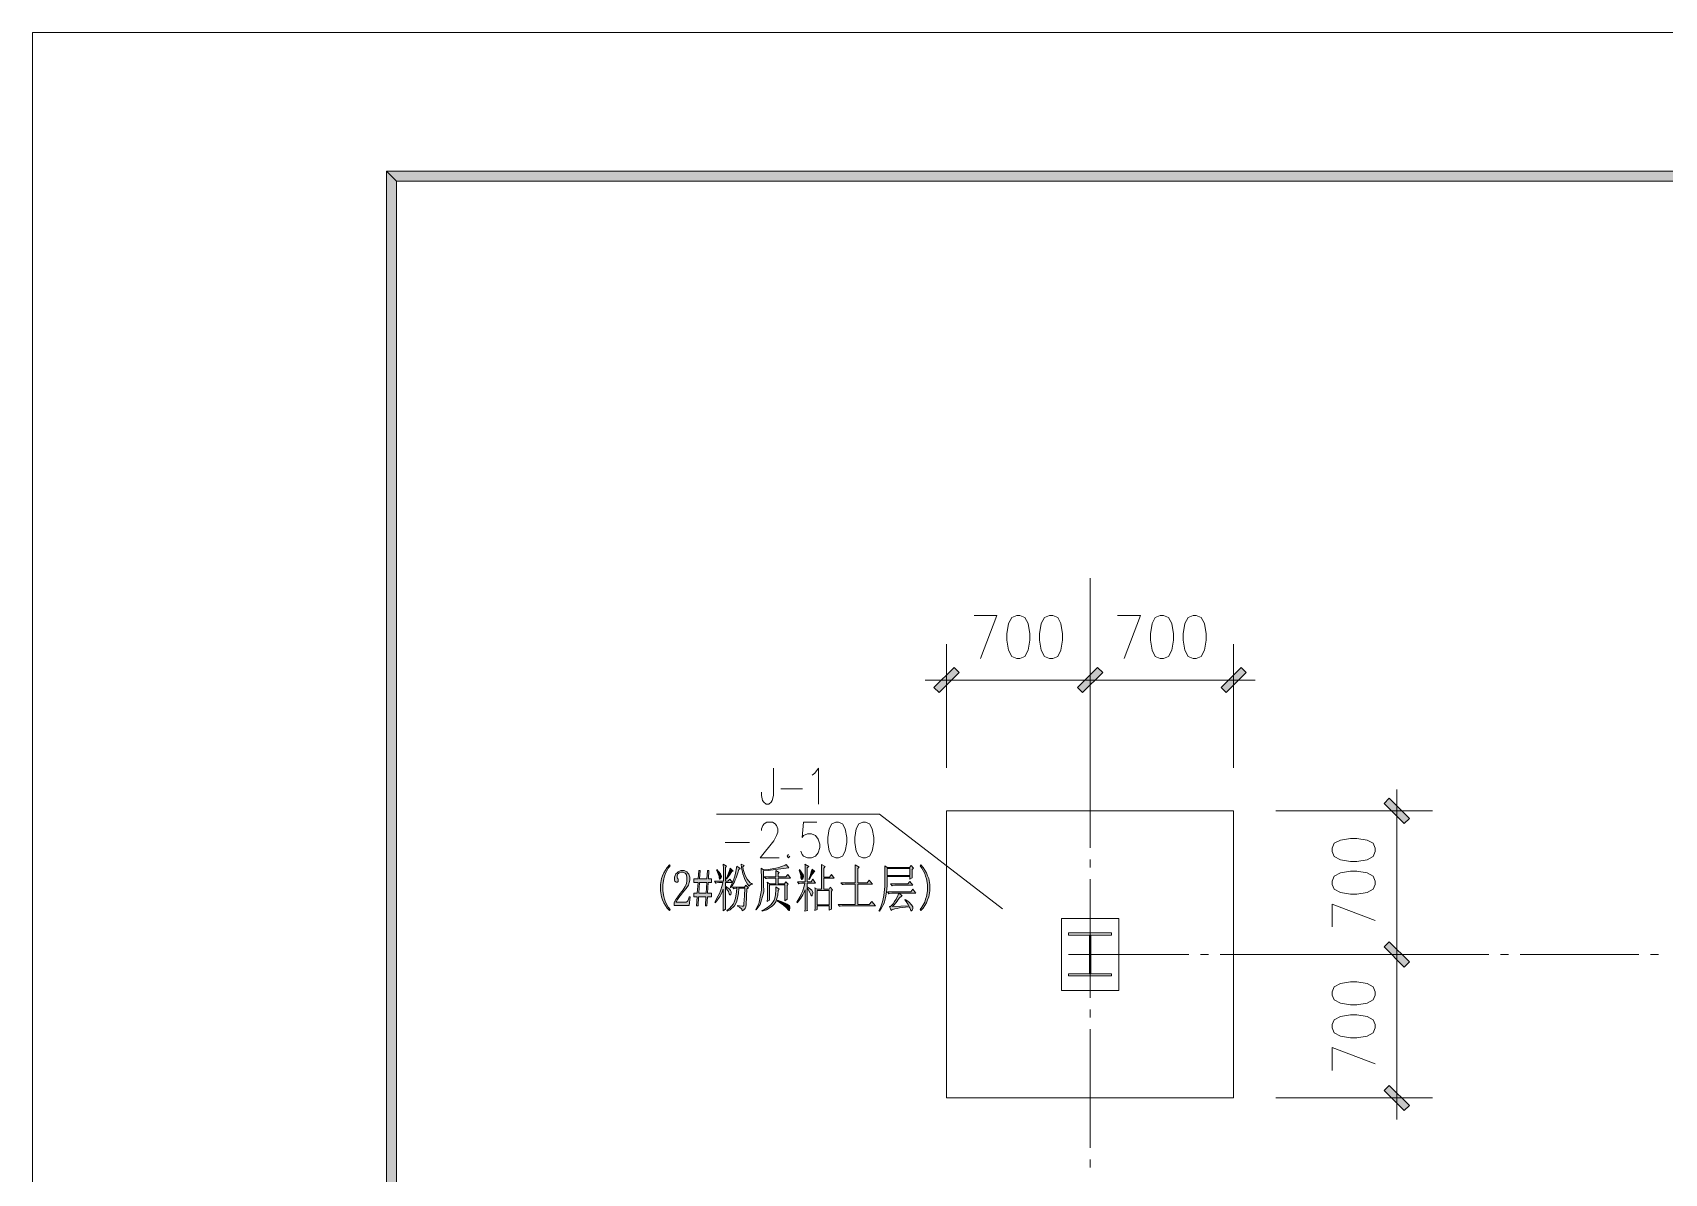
# Model space of a CAD drawing. Header units: millimetres. Extents: x 0 to 586, y 0 to 414.
# Drawn here: x 0 to 112.1, y 335.7 to 414.1 of the extents above; entities that cross this region are included whole.
import ezdxf

# ---------------------------------------------------------------- set-up
doc = ezdxf.new("R2010")
doc.units = ezdxf.units.MM

msp = doc.modelspace()

# ---------------------------------------------------------------- hatches: boundary and pattern name
h = msp.add_hatch(color=0)
h.dxf.hatch_style = 2
h.paths.add_polyline_path([(576.117861, 404.569083), (575.429944, 403.877639), (24.994306, 403.877639), (24.302861, 404.569083)])
h = msp.add_hatch(color=0)
h.dxf.hatch_style = 2
h.paths.add_polyline_path([(24.302861, 404.569083), (24.994306, 403.877639), (24.994306, 10.205861), (24.302861, 9.514417)])
h = msp.add_hatch(color=0)
h.dxf.hatch_style = 2
h.paths.add_polyline_path([(63.288333, 370.476639), (63.637583, 370.127389), (62.258222, 368.748028), (61.908972, 369.097278)])
h = msp.add_hatch(color=0)
h.dxf.hatch_style = 2
h.paths.add_polyline_path([(72.118361, 368.748028), (71.769111, 369.097278), (73.148472, 370.476639), (73.497722, 370.127389)])
h = msp.add_hatch(color=0)
h.dxf.hatch_style = 2
h.paths.add_polyline_path([(73.148472, 370.476639), (73.497722, 370.127389), (72.118361, 368.748028), (71.769111, 369.097278)])
h = msp.add_hatch(color=0)
h.dxf.hatch_style = 2
h.paths.add_polyline_path([(81.974972, 368.748028), (81.62925, 369.097278), (83.008611, 370.476639), (83.357861, 370.127389)])
h = msp.add_hatch(color=0)
h.dxf.hatch_style = 2
h.paths.add_polyline_path([(94.565611, 360.104972), (94.216361, 359.75925), (92.837, 361.138611), (93.182722, 361.487861)])
h = msp.add_hatch(color=0)
h.dxf.hatch_style = 2
h.paths.add_polyline_path([(43.786778, 356.852361), (43.659778, 356.686556), (43.469278, 356.33025), (43.409306, 356.143278), (43.345806, 355.952778), (43.282306, 355.557667), (43.282306, 355.349528), (43.282306, 355.137861), (43.345806, 354.735694), (43.409306, 354.55225), (43.469278, 354.365278), (43.659778, 354.0125), (43.786778, 353.846694), (43.733861, 353.779667), (43.578639, 353.952528), (43.345806, 354.319417), (43.268194, 354.516972), (43.194111, 354.711), (43.1165, 355.130806), (43.1165, 355.349528), (43.1165, 355.564722), (43.194111, 355.973944), (43.268194, 356.167972), (43.345806, 356.365528), (43.578639, 356.739472), (43.733861, 356.919389)])
h = msp.add_hatch(color=0)
h.dxf.hatch_style = 2
h.paths.add_polyline_path([(44.943889, 355.913972), (44.943889, 356.037444), (44.901556, 356.227944), (44.855694, 356.294972), (44.813361, 356.358472), (44.679306, 356.4255), (44.591111, 356.4255), (44.527611, 356.4255), (44.414722, 356.379639), (44.365333, 356.333778), (44.319472, 356.291444), (44.273611, 356.175028), (44.273611, 356.108), (44.273611, 356.065667), (44.294778, 355.998639), (44.315944, 355.970417), (44.333583, 355.942194), (44.351222, 355.88575), (44.351222, 355.861056), (44.351222, 355.825778), (44.337111, 355.772861), (44.323, 355.755222), (44.308889, 355.737583), (44.266556, 355.723472), (44.238333, 355.723472), (44.206583, 355.723472), (44.153667, 355.744639), (44.136028, 355.769333), (44.114861, 355.794028), (44.097222, 355.871639), (44.097222, 355.928083), (44.097222, 356.072722), (44.178361, 356.294972), (44.263028, 356.369056), (44.344167, 356.443139), (44.520556, 356.52075), (44.615806, 356.52075), (44.746333, 356.52075), (44.943889, 356.436083), (45.007389, 356.354944), (45.070889, 356.273806), (45.130861, 356.065667), (45.130861, 355.942194), (45.130861, 355.857528), (45.102639, 355.69525), (45.070889, 355.610583), (45.042667, 355.529444), (44.943889, 355.370694), (44.880389, 355.293083), (44.718111, 355.102583), (44.474694, 354.788611), (44.3865, 354.668667), (44.301833, 354.548722), (44.199528, 354.386444), (44.185417, 354.344111), (44.834528, 354.344111), (44.883917, 354.344111), (44.965056, 354.3935), (45.000333, 354.439361), (45.032083, 354.48875), (45.077944, 354.633389), (45.088528, 354.728639), (45.155556, 354.728639), (45.088528, 354.135972), (44.065472, 354.135972), (44.065472, 354.315889), (44.090167, 354.379389), (44.181889, 354.538139), (44.245389, 354.633389), (44.308889, 354.728639), (44.478222, 354.957944), (44.580528, 355.088472), (44.675778, 355.204889), (44.813361, 355.427139), (44.855694, 355.529444), (44.901556, 355.63175), (44.943889, 355.825778)])
h = msp.add_hatch(color=0)
h.paths.add_polyline_path([(46.242111, 354.714528), (45.737639, 354.714528), (45.702361, 354.111278), (45.603583, 354.111278), (45.635333, 354.714528), (45.427194, 354.714528), (45.427194, 354.979111), (45.649444, 354.979111), (45.702361, 355.69525), (45.427194, 355.69525), (45.427194, 355.956306), (45.712944, 355.956306), (45.748222, 356.52075), (45.847, 356.52075), (45.81525, 355.956306), (46.319722, 355.956306), (46.351472, 356.52075), (46.453778, 356.52075), (46.4185, 355.956306), (46.630167, 355.956306), (46.630167, 355.69525), (46.407917, 355.69525), (46.355, 354.979111), (46.630167, 354.979111), (46.630167, 354.714528), (46.344417, 354.714528), (46.309139, 354.111278), (46.210361, 354.111278)])
h.paths.add_polyline_path([(45.748222, 354.979111), (46.256222, 354.979111), (46.309139, 355.69525), (45.801139, 355.69525)])
h = msp.add_hatch(color=0)
h.dxf.hatch_style = 2
h.paths.add_polyline_path([(47.586194, 355.37775), (47.586194, 354.277083), (47.586194, 354.185361), (47.59325, 353.98075), (47.600306, 353.864333), (47.423917, 353.765556), (47.427444, 353.952528), (47.4345, 354.689833), (47.4345, 355.240167), (47.385111, 355.102583), (47.27575, 354.862694), (47.219306, 354.763917), (47.159333, 354.665139), (46.986472, 354.435833), (46.870056, 354.301778), (46.848889, 354.344111), (46.937083, 354.481694), (47.095833, 354.788611), (47.169917, 354.957944), (47.240472, 355.127278), (47.360417, 355.501222), (47.409806, 355.705833), (47.201667, 355.705833), (47.131111, 355.705833), (46.997056, 355.684667), (46.937083, 355.667028), (46.838306, 355.7905), (47.445083, 355.7905), (47.445083, 356.630111), (47.445083, 356.725361), (47.438028, 356.898222), (47.4345, 356.972306), (47.663806, 356.834722), (47.586194, 356.739472), (47.586194, 355.7905), (47.762583, 355.7905), (47.886056, 355.942194), (48.062444, 355.705833), (47.586194, 355.705833), (47.586194, 355.444778), (47.692028, 355.384806), (47.843722, 355.268389), (47.889583, 355.219), (47.938972, 355.166083), (47.981306, 355.063778), (47.977778, 355.010861), (47.97425, 354.961472), (47.960139, 354.894444), (47.946028, 354.880333), (47.931917, 354.866222), (47.914278, 354.852111), (47.886056, 354.852111), (47.840194, 354.929722), (47.819028, 355.003806), (47.787278, 355.095528), (47.670861, 355.278972)])
h = msp.add_hatch(color=0)
h.dxf.hatch_style = 2
h.paths.add_polyline_path([(46.993528, 356.587778), (47.109944, 356.471361), (47.247528, 356.309083), (47.272222, 356.263222), (47.296917, 356.220889), (47.314556, 356.129167), (47.3075, 356.086833), (47.296917, 356.040972), (47.272222, 355.981), (47.258111, 355.970417), (47.240472, 355.956306), (47.21225, 355.942194), (47.201667, 355.942194), (47.184028, 355.942194), (47.159333, 356.016278), (47.14875, 356.093889), (47.131111, 356.182083), (47.042917, 356.407861), (46.972361, 356.545444)])
h = msp.add_hatch(color=0)
h.dxf.hatch_style = 2
h.paths.add_polyline_path([(47.907222, 356.686556), (48.115361, 356.492528), (48.016583, 356.450194), (47.914278, 356.277333), (47.737889, 356.023333), (47.663806, 355.942194), (47.642639, 355.970417), (47.737889, 356.167972), (47.868417, 356.527806)])
h = msp.add_hatch(color=0)
h.dxf.hatch_style = 2
h.paths.add_polyline_path([(48.358778, 356.834722), (48.591611, 356.672444), (48.503417, 356.587778), (48.439917, 356.376111), (48.3235, 356.026861), (48.263528, 355.892806), (48.207083, 355.75875), (48.044806, 355.487111), (47.938972, 355.349528), (47.907222, 355.391861), (48.006, 355.547083), (48.16475, 355.924556), (48.221194, 356.13975), (48.277639, 356.358472), (48.348194, 356.704194)])
h = msp.add_hatch(color=0)
h.dxf.hatch_style = 2
h.paths.add_polyline_path([(48.665694, 356.961722), (48.866778, 356.862944), (48.778583, 356.781806), (48.803278, 356.594833), (48.912639, 356.249111), (48.99025, 356.086833), (49.071389, 355.924556), (49.293639, 355.691722), (49.438278, 355.624694), (49.438278, 355.582361), (49.367722, 355.589417), (49.254833, 355.529444), (49.219556, 355.458889), (49.096083, 355.589417), (48.909111, 355.9175), (48.842083, 356.115056), (48.778583, 356.309083), (48.690389, 356.732417)])
h = msp.add_hatch(color=0)
h.dxf.hatch_style = 2
h.paths.add_polyline_path([(49.681694, 353.850222), (49.87925, 354.248861), (50.066222, 355.190778), (50.055639, 355.734056), (50.055639, 356.079778), (50.048583, 356.563083), (50.045056, 356.700667), (50.19675, 356.573667), (50.528361, 356.608944), (51.050472, 356.697139), (51.2445, 356.746528), (51.438528, 356.799444), (51.689, 356.898222), (51.7525, 356.947611), (51.939472, 356.71125), (51.763083, 356.693611), (51.399722, 356.644222), (51.21275, 356.616), (51.018722, 356.587778), (50.510722, 356.534861), (50.19675, 356.506639), (50.19675, 355.596472), (50.214389, 355.074361), (49.967444, 354.185361), (49.702861, 353.822)])
h = msp.add_hatch(color=0)
h.dxf.hatch_style = 2
h.paths.add_polyline_path([(51.057528, 356.093889), (51.057528, 356.20325), (51.050472, 356.414917), (51.046944, 356.52075), (51.27625, 356.397278), (51.202167, 356.312611), (51.202167, 356.093889), (51.727806, 356.093889), (51.872444, 356.259694), (52.059417, 356.009222), (51.202167, 356.009222), (51.202167, 355.624694), (51.653722, 355.624694), (51.727806, 355.762278), (51.904194, 355.596472), (51.816, 355.501222), (51.816, 355.148444), (51.823056, 354.675722), (51.826583, 354.55225), (51.674889, 354.453472), (51.674889, 355.543556), (50.616556, 355.543556), (50.616556, 354.481694), (50.461333, 354.400556), (50.468389, 354.605167), (50.471917, 354.975583), (50.471917, 355.134333), (50.471917, 355.296611), (50.468389, 355.596472), (50.461333, 355.734056), (50.616556, 355.624694), (51.057528, 355.624694), (51.057528, 356.009222), (50.595389, 356.009222), (50.535417, 356.009222), (50.411944, 355.988056), (50.351972, 355.970417), (50.253194, 356.093889)])
h = msp.add_hatch(color=0)
h.dxf.hatch_style = 2
h.paths.add_polyline_path([(52.532139, 355.748167), (53.061306, 355.748167), (53.061306, 356.71125), (53.061306, 356.760639), (53.057778, 356.884111), (53.050722, 356.958194), (53.304722, 356.8065), (53.205944, 356.71125), (53.205944, 355.748167), (53.470528, 355.748167), (53.601056, 355.928083), (53.777444, 355.6635), (53.205944, 355.6635), (53.205944, 355.402444), (53.347056, 355.31425), (53.512861, 355.180194), (53.534028, 355.134333), (53.558722, 355.092), (53.579889, 355.017917), (53.579889, 354.989694), (53.579889, 354.965), (53.565778, 354.897972), (53.551667, 354.859167), (53.537556, 354.823889), (53.519917, 354.785083), (53.495222, 354.785083), (53.452889, 354.852111), (53.424667, 354.922667), (53.385861, 355.024972), (53.2765, 355.233111), (53.205944, 355.335417), (53.205944, 354.1395), (53.205944, 354.054833), (53.209472, 353.881972), (53.216528, 353.793778), (53.050722, 353.72675), (53.057778, 353.889028), (53.061306, 354.626333), (53.061306, 355.197833), (53.011917, 355.081417), (52.8955, 354.852111), (52.832, 354.74275), (52.764972, 354.633389), (52.606222, 354.414667), (52.510972, 354.301778), (52.489806, 354.344111), (52.567417, 354.460528), (52.719111, 354.746278), (52.796722, 354.915611), (52.874333, 355.084944), (53.001333, 355.458889), (53.050722, 355.6635), (52.8955, 355.6635), (52.824944, 355.6635), (52.694417, 355.645861), (52.630917, 355.624694)])
h = msp.add_hatch(color=0)
h.dxf.hatch_style = 2
h.paths.add_polyline_path([(52.676778, 356.587778), (52.743806, 356.503111), (52.842583, 356.365528), (52.881389, 356.312611), (52.916667, 356.256167), (52.944889, 356.146806), (52.941361, 356.090361), (52.934306, 356.037444), (52.909611, 355.963361), (52.891972, 355.945722), (52.870806, 355.931611), (52.842583, 355.913972), (52.832, 355.913972), (52.803778, 355.913972), (52.7685, 355.995111), (52.764972, 356.079778), (52.754389, 356.182083), (52.694417, 356.421972), (52.645028, 356.559556)])
h = msp.add_hatch(color=0)
h.dxf.hatch_style = 2
h.paths.add_polyline_path([(53.534028, 356.630111), (53.721, 356.464306), (53.685722, 356.436083), (53.586944, 356.319667), (53.5305, 356.227944), (53.470528, 356.13975), (53.382333, 355.981), (53.347056, 355.913972), (53.315306, 355.942194), (53.396444, 356.160917), (53.509333, 356.503111)])
h = msp.add_hatch(color=0)
h.paths.add_polyline_path([(53.735111, 355.349528), (53.897389, 355.240167), (54.186667, 355.240167), (54.186667, 356.545444), (54.186667, 356.651278), (54.179611, 356.848833), (54.176083, 356.944083), (54.426556, 356.8065), (54.338361, 356.697139), (54.338361, 356.079778), (54.737, 356.079778), (54.878111, 356.256167), (55.065083, 355.995111), (54.338361, 355.995111), (54.338361, 355.240167), (54.701722, 355.240167), (54.779333, 355.37775), (54.945139, 355.211944), (54.867528, 355.116694), (54.867528, 354.181833), (54.867528, 354.083056), (54.874583, 353.931361), (54.878111, 353.878444), (54.712306, 353.807889), (54.712306, 354.097167), (53.897389, 354.097167), (53.897389, 353.850222), (53.735111, 353.779667), (53.738639, 353.966639), (53.745694, 354.400556), (53.745694, 354.6475), (53.745694, 354.894444), (53.738639, 355.247222)])
h.paths.add_polyline_path([(53.897389, 355.159028), (53.897389, 354.181833), (54.712306, 354.181833), (54.712306, 355.159028)])
h = msp.add_hatch(color=0)
h.dxf.hatch_style = 2
h.paths.add_polyline_path([(56.507944, 356.287917), (56.507944, 356.411389), (56.504417, 356.725361), (56.497361, 356.919389), (56.772528, 356.767694), (56.67375, 356.658333), (56.67375, 355.681139), (57.312278, 355.681139), (57.4675, 355.875167), (57.686222, 355.6), (56.67375, 355.6), (56.67375, 354.192417), (57.4675, 354.192417), (57.643889, 354.411139), (57.887306, 354.111278), (55.682444, 354.111278), (55.611889, 354.111278), (55.477833, 354.090111), (55.417861, 354.068944), (55.319083, 354.192417), (56.507944, 354.192417), (56.507944, 355.6), (55.88, 355.6), (55.809444, 355.6), (55.678917, 355.578833), (55.618944, 355.557667), (55.516639, 355.681139), (56.507944, 355.681139)])
h = msp.add_hatch(color=0)
h.paths.add_polyline_path([(58.127194, 353.765556), (58.233028, 353.966639), (58.381194, 354.379389), (58.427056, 354.594583), (58.469389, 354.80625), (58.518778, 355.229583), (58.525833, 355.44125), (58.529361, 355.649389), (58.536417, 356.033917), (58.536417, 356.210306), (58.536417, 356.386694), (58.529361, 356.707722), (58.525833, 356.852361), (58.702222, 356.739472), (60.233278, 356.739472), (60.342639, 356.877056), (60.497861, 356.686556), (60.409667, 356.601889), (60.409667, 356.527806), (60.409667, 356.372583), (60.409667, 356.291444), (60.409667, 356.213833), (60.413194, 356.079778), (60.42025, 356.023333), (60.243861, 355.942194), (60.243861, 356.108), (58.702222, 356.108), (58.702222, 355.899861), (58.684583, 355.480056), (58.666944, 355.268389), (58.652833, 355.053194), (58.582278, 354.654556), (58.529361, 354.467583), (58.479972, 354.284139), (58.293, 353.910194), (58.162472, 353.72675)])
h.paths.add_polyline_path([(58.702222, 356.658333), (58.702222, 356.189139), (60.243861, 356.189139), (60.243861, 356.658333)])
h = msp.add_hatch(color=0)
h.dxf.hatch_style = 2
h.paths.add_polyline_path([(60.96, 356.852361), (61.012917, 356.919389), (61.168139, 356.739472), (61.400972, 356.365528), (61.475056, 356.167972), (61.552667, 355.973944), (61.630278, 355.564722), (61.630278, 355.349528), (61.630278, 355.130806), (61.552667, 354.711), (61.475056, 354.516972), (61.400972, 354.319417), (61.168139, 353.952528), (61.012917, 353.779667), (60.96, 353.846694), (61.083472, 354.0125), (61.273972, 354.365278), (61.337472, 354.55225), (61.400972, 354.735694), (61.464472, 355.137861), (61.464472, 355.349528), (61.464472, 355.557667), (61.400972, 355.952778), (61.337472, 356.143278), (61.273972, 356.33025), (61.083472, 356.686556)])
h = msp.add_hatch(color=0)
h.dxf.hatch_style = 2
h.paths.add_polyline_path([(48.062444, 355.391861), (48.898528, 355.391861), (48.997306, 355.529444), (49.163111, 355.349528), (49.064333, 355.264861), (49.043167, 354.735694), (49.007889, 354.146556), (48.997306, 354.083056), (48.986722, 354.019556), (48.940861, 353.924306), (48.909111, 353.889028), (48.877361, 353.857278), (48.792694, 353.793778), (48.743306, 353.765556), (48.722139, 353.871389), (48.556333, 354.019556), (48.415222, 354.068944), (48.415222, 354.125389), (48.552806, 354.097167), (48.725667, 354.072472), (48.760944, 354.076), (48.796222, 354.079528), (48.842083, 354.135972), (48.849139, 354.185361), (48.856194, 354.238278), (48.887944, 354.799194), (48.909111, 355.307194), (48.514, 355.307194), (48.489306, 354.950889), (48.379944, 354.432306), (48.29175, 354.270028), (48.203556, 354.10775), (47.907222, 353.836111), (47.699083, 353.72675), (47.6885, 353.779667), (47.875472, 353.910194), (48.133, 354.23475), (48.203556, 354.428778), (48.277639, 354.619278), (48.351722, 355.06025), (48.358778, 355.307194), (48.319972, 355.307194), (48.221194, 355.286028), (48.161222, 355.264861)])
h = msp.add_hatch(color=0)
h.dxf.hatch_style = 2
h.paths.add_polyline_path([(50.097972, 353.779667), (50.224972, 353.832583), (50.471917, 353.98075), (50.588333, 354.076), (50.708278, 354.167722), (50.874083, 354.382917), (50.923472, 354.502861), (50.972861, 354.622806), (51.029306, 354.862694), (51.036361, 354.982639), (51.039889, 355.106111), (51.046944, 355.31425), (51.046944, 355.405972), (51.286833, 355.254278), (51.202167, 355.1555), (51.188056, 354.838), (51.054, 354.372333), (50.930528, 354.220639), (50.807056, 354.068944), (50.397833, 353.825528), (50.108556, 353.737333)])
h = msp.add_hatch(color=0)
h.dxf.hatch_style = 2
h.paths.add_polyline_path([(58.931528, 355.610583), (60.123917, 355.610583), (60.254444, 355.776389), (60.452, 355.529444), (59.294889, 355.529444), (59.21375, 355.529444), (59.079694, 355.508278), (59.030306, 355.487111)])
h = msp.add_hatch(color=0)
h.dxf.hatch_style = 2
h.paths.add_polyline_path([(51.156306, 354.481694), (51.40325, 354.400556), (51.734861, 354.270028), (51.816, 354.227694), (51.900667, 354.181833), (51.988861, 354.100694), (51.992389, 354.061889), (51.999444, 354.023083), (52.002972, 353.966639), (52.002972, 353.945472), (52.002972, 353.910194), (51.995917, 353.850222), (51.988861, 353.825528), (51.978278, 353.804361), (51.964167, 353.779667), (51.943, 353.779667), (51.900667, 353.814944), (51.872444, 353.846694), (51.826583, 353.910194), (51.706639, 354.037194), (51.629028, 354.104222), (51.551417, 354.167722), (51.311528, 354.33), (51.145722, 354.42525)])
h = msp.add_hatch(color=0)
h.dxf.hatch_style = 2
h.paths.add_polyline_path([(59.933417, 354.548722), (60.03925, 354.474639), (60.219167, 354.322944), (60.29325, 354.248861), (60.367333, 354.17125), (60.448472, 354.040722), (60.452, 353.987806), (60.459056, 353.931361), (60.441417, 353.846694), (60.42025, 353.814944), (60.399083, 353.783194), (60.370861, 353.751444), (60.349694, 353.751444), (60.325, 353.772611), (60.321472, 353.793778), (60.296778, 353.843167), (60.243861, 353.966639), (60.208583, 354.040722), (59.951056, 354.0125), (59.534778, 353.959583), (59.379556, 353.931361), (59.220806, 353.903139), (59.016194, 353.836111), (58.966806, 353.793778), (58.853917, 354.054833), (58.928, 354.061889), (59.104389, 354.23475), (59.206694, 354.400556), (59.312528, 354.566361), (59.457167, 354.852111), (59.495972, 354.979111), (59.076167, 354.979111), (59.005611, 354.979111), (58.871556, 354.957944), (58.811583, 354.936778), (58.712806, 355.06025), (60.321472, 355.06025), (60.462583, 355.240167), (60.67425, 354.979111), (59.527722, 354.979111), (59.735861, 354.799194), (59.686472, 354.778028), (59.548889, 354.6475), (59.460694, 354.538139), (59.3725, 354.418194), (59.167889, 354.178306), (59.055, 354.054833), (60.187417, 354.097167), (60.138028, 354.192417), (59.996917, 354.400556), (59.901667, 354.509917)])
h = msp.add_hatch(color=0)
h.dxf.hatch_style = 2
h.paths.add_polyline_path([(92.837, 351.278472), (93.182722, 351.627722), (94.565611, 350.248361), (94.216361, 349.899111)])
h = msp.add_hatch(color=0)
h.dxf.hatch_style = 2
h.paths.add_polyline_path([(94.565611, 350.248361), (94.216361, 349.899111), (92.837, 351.278472), (93.182722, 351.627722)])
h = msp.add_hatch(color=0)
h.dxf.hatch_style = 2
h.paths.add_polyline_path([(92.837, 341.418333), (93.182722, 341.767583), (94.565611, 340.388222), (94.216361, 340.038972)])

# ---------------------------------------------------------------- linework, layer by layer
at = {"color": 0, "lineweight": 0}
for points in [[(0, 0), (585.632278, 0), (585.632278, 414.0835), (0, 414.0835)], [(576.117861, 404.569083), (575.429944, 403.877639), (24.994306, 403.877639), (24.302861, 404.569083)], [(24.302861, 404.569083), (24.994306, 403.877639), (24.994306, 10.205861), (24.302861, 9.514417)], [(67.592222, 374.050278), (67.253556, 373.909167), (67.027778, 373.485833), (66.914889, 372.780278), (66.914889, 372.360472), (67.027778, 371.654917), (67.253556, 371.231583), (67.592222, 371.090472), (67.818, 371.090472), (68.153139, 371.231583), (68.378917, 371.654917), (68.491806, 372.360472), (68.491806, 372.780278), (68.378917, 373.485833), (68.153139, 373.909167), (67.818, 374.050278)], [(69.842944, 374.050278), (69.507806, 373.909167), (69.282028, 373.485833), (69.169139, 372.780278), (69.169139, 372.360472), (69.282028, 371.654917), (69.507806, 371.231583), (69.842944, 371.090472), (70.068722, 371.090472), (70.407389, 371.231583), (70.633167, 371.654917), (70.746056, 372.360472), (70.746056, 372.780278), (70.633167, 373.485833), (70.407389, 373.909167), (70.068722, 374.050278)], [(77.448833, 374.050278), (77.113694, 373.909167), (76.887917, 373.485833), (76.775028, 372.780278), (76.775028, 372.360472), (76.887917, 371.654917), (77.113694, 371.231583), (77.448833, 371.090472), (77.674611, 371.090472), (78.013278, 371.231583), (78.239056, 371.654917), (78.351944, 372.360472), (78.351944, 372.780278), (78.239056, 373.485833), (78.013278, 373.909167), (77.674611, 374.050278)], [(79.703083, 374.050278), (79.364417, 373.909167), (79.138639, 373.485833), (79.029278, 372.780278), (79.029278, 372.360472), (79.138639, 371.654917), (79.364417, 371.231583), (79.703083, 371.090472), (79.928861, 371.090472), (80.267528, 371.231583), (80.493306, 371.654917), (80.606194, 372.360472), (80.606194, 372.780278), (80.493306, 373.485833), (80.267528, 373.909167), (79.928861, 374.050278)], [(63.288333, 370.476639), (63.637583, 370.127389), (62.258222, 368.748028), (61.908972, 369.097278)], [(72.118361, 368.748028), (71.769111, 369.097278), (73.148472, 370.476639), (73.497722, 370.127389)], [(73.148472, 370.476639), (73.497722, 370.127389), (72.118361, 368.748028), (71.769111, 369.097278)], [(81.974972, 368.748028), (81.62925, 369.097278), (83.008611, 370.476639), (83.357861, 370.127389)], [(94.565611, 360.104972), (94.216361, 359.75925), (92.837, 361.138611), (93.182722, 361.487861)], [(55.170917, 359.861556), (54.892222, 359.745139), (54.708778, 359.392361), (54.617056, 358.80675), (54.617056, 358.453972), (54.708778, 357.868361), (54.892222, 357.515583), (55.170917, 357.399167), (55.357889, 357.399167), (55.636583, 357.515583), (55.820028, 357.868361), (55.915278, 358.453972), (55.915278, 358.80675), (55.820028, 359.392361), (55.636583, 359.745139), (55.357889, 359.861556)], [(57.026528, 359.861556), (56.747833, 359.745139), (56.564389, 359.392361), (56.472667, 358.80675), (56.472667, 358.453972), (56.564389, 357.868361), (56.747833, 357.515583), (57.026528, 357.399167), (57.2135, 357.399167), (57.492194, 357.515583), (57.675639, 357.868361), (57.770889, 358.453972), (57.770889, 358.80675), (57.675639, 359.392361), (57.492194, 359.745139), (57.2135, 359.861556)], [(62.773278, 340.903278), (62.773278, 360.623556), (82.493556, 360.623556), (82.493556, 340.903278)], [(89.263361, 357.833083), (89.404472, 357.494417), (89.827806, 357.268639), (90.529833, 357.15575), (90.953167, 357.15575), (91.658722, 357.268639), (92.082056, 357.494417), (92.219639, 357.833083), (92.219639, 358.058861), (92.082056, 358.397528), (91.658722, 358.623306), (90.953167, 358.736194), (90.529833, 358.736194), (89.827806, 358.623306), (89.404472, 358.397528), (89.263361, 358.058861)], [(43.786778, 356.852361), (43.659778, 356.686556), (43.469278, 356.33025), (43.409306, 356.143278), (43.345806, 355.952778), (43.282306, 355.557667), (43.282306, 355.349528), (43.282306, 355.137861), (43.345806, 354.735694), (43.409306, 354.55225), (43.469278, 354.365278), (43.659778, 354.0125), (43.786778, 353.846694), (43.733861, 353.779667), (43.578639, 353.952528), (43.345806, 354.319417), (43.268194, 354.516972), (43.194111, 354.711), (43.1165, 355.130806), (43.1165, 355.349528), (43.1165, 355.564722), (43.194111, 355.973944), (43.268194, 356.167972), (43.345806, 356.365528), (43.578639, 356.739472), (43.733861, 356.919389)], [(44.943889, 355.913972), (44.943889, 356.037444), (44.901556, 356.227944), (44.855694, 356.294972), (44.813361, 356.358472), (44.679306, 356.4255), (44.591111, 356.4255), (44.527611, 356.4255), (44.414722, 356.379639), (44.365333, 356.333778), (44.319472, 356.291444), (44.273611, 356.175028), (44.273611, 356.108), (44.273611, 356.065667), (44.294778, 355.998639), (44.315944, 355.970417), (44.333583, 355.942194), (44.351222, 355.88575), (44.351222, 355.861056), (44.351222, 355.825778), (44.337111, 355.772861), (44.323, 355.755222), (44.308889, 355.737583), (44.266556, 355.723472), (44.238333, 355.723472), (44.206583, 355.723472), (44.153667, 355.744639), (44.136028, 355.769333), (44.114861, 355.794028), (44.097222, 355.871639), (44.097222, 355.928083), (44.097222, 356.072722), (44.178361, 356.294972), (44.263028, 356.369056), (44.344167, 356.443139), (44.520556, 356.52075), (44.615806, 356.52075), (44.746333, 356.52075), (44.943889, 356.436083), (45.007389, 356.354944), (45.070889, 356.273806), (45.130861, 356.065667), (45.130861, 355.942194), (45.130861, 355.857528), (45.102639, 355.69525), (45.070889, 355.610583), (45.042667, 355.529444), (44.943889, 355.370694), (44.880389, 355.293083), (44.718111, 355.102583), (44.474694, 354.788611), (44.3865, 354.668667), (44.301833, 354.548722), (44.199528, 354.386444), (44.185417, 354.344111), (44.834528, 354.344111), (44.883917, 354.344111), (44.965056, 354.3935), (45.000333, 354.439361), (45.032083, 354.48875), (45.077944, 354.633389), (45.088528, 354.728639), (45.155556, 354.728639), (45.088528, 354.135972), (44.065472, 354.135972), (44.065472, 354.315889), (44.090167, 354.379389), (44.181889, 354.538139), (44.245389, 354.633389), (44.308889, 354.728639), (44.478222, 354.957944), (44.580528, 355.088472), (44.675778, 355.204889), (44.813361, 355.427139), (44.855694, 355.529444), (44.901556, 355.63175), (44.943889, 355.825778)], [(46.242111, 354.714528), (45.737639, 354.714528), (45.702361, 354.111278), (45.603583, 354.111278), (45.635333, 354.714528), (45.427194, 354.714528), (45.427194, 354.979111), (45.649444, 354.979111), (45.702361, 355.69525), (45.427194, 355.69525), (45.427194, 355.956306), (45.712944, 355.956306), (45.748222, 356.52075), (45.847, 356.52075), (45.81525, 355.956306), (46.319722, 355.956306), (46.351472, 356.52075), (46.453778, 356.52075), (46.4185, 355.956306), (46.630167, 355.956306), (46.630167, 355.69525), (46.407917, 355.69525), (46.355, 354.979111), (46.630167, 354.979111), (46.630167, 354.714528), (46.344417, 354.714528), (46.309139, 354.111278), (46.210361, 354.111278)], [(47.586194, 355.37775), (47.586194, 354.277083), (47.586194, 354.185361), (47.59325, 353.98075), (47.600306, 353.864333), (47.423917, 353.765556), (47.427444, 353.952528), (47.4345, 354.689833), (47.4345, 355.240167), (47.385111, 355.102583), (47.27575, 354.862694), (47.219306, 354.763917), (47.159333, 354.665139), (46.986472, 354.435833), (46.870056, 354.301778), (46.848889, 354.344111), (46.937083, 354.481694), (47.095833, 354.788611), (47.169917, 354.957944), (47.240472, 355.127278), (47.360417, 355.501222), (47.409806, 355.705833), (47.201667, 355.705833), (47.131111, 355.705833), (46.997056, 355.684667), (46.937083, 355.667028), (46.838306, 355.7905), (47.445083, 355.7905), (47.445083, 356.630111), (47.445083, 356.725361), (47.438028, 356.898222), (47.4345, 356.972306), (47.663806, 356.834722), (47.586194, 356.739472), (47.586194, 355.7905), (47.762583, 355.7905), (47.886056, 355.942194), (48.062444, 355.705833), (47.586194, 355.705833), (47.586194, 355.444778), (47.692028, 355.384806), (47.843722, 355.268389), (47.889583, 355.219), (47.938972, 355.166083), (47.981306, 355.063778), (47.977778, 355.010861), (47.97425, 354.961472), (47.960139, 354.894444), (47.946028, 354.880333), (47.931917, 354.866222), (47.914278, 354.852111), (47.886056, 354.852111), (47.840194, 354.929722), (47.819028, 355.003806), (47.787278, 355.095528), (47.670861, 355.278972)], [(46.993528, 356.587778), (47.109944, 356.471361), (47.247528, 356.309083), (47.272222, 356.263222), (47.296917, 356.220889), (47.314556, 356.129167), (47.3075, 356.086833), (47.296917, 356.040972), (47.272222, 355.981), (47.258111, 355.970417), (47.240472, 355.956306), (47.21225, 355.942194), (47.201667, 355.942194), (47.184028, 355.942194), (47.159333, 356.016278), (47.14875, 356.093889), (47.131111, 356.182083), (47.042917, 356.407861), (46.972361, 356.545444)], [(47.907222, 356.686556), (48.115361, 356.492528), (48.016583, 356.450194), (47.914278, 356.277333), (47.737889, 356.023333), (47.663806, 355.942194), (47.642639, 355.970417), (47.737889, 356.167972), (47.868417, 356.527806)], [(48.358778, 356.834722), (48.591611, 356.672444), (48.503417, 356.587778), (48.439917, 356.376111), (48.3235, 356.026861), (48.263528, 355.892806), (48.207083, 355.75875), (48.044806, 355.487111), (47.938972, 355.349528), (47.907222, 355.391861), (48.006, 355.547083), (48.16475, 355.924556), (48.221194, 356.13975), (48.277639, 356.358472), (48.348194, 356.704194)], [(48.665694, 356.961722), (48.866778, 356.862944), (48.778583, 356.781806), (48.803278, 356.594833), (48.912639, 356.249111), (48.99025, 356.086833), (49.071389, 355.924556), (49.293639, 355.691722), (49.438278, 355.624694), (49.438278, 355.582361), (49.367722, 355.589417), (49.254833, 355.529444), (49.219556, 355.458889), (49.096083, 355.589417), (48.909111, 355.9175), (48.842083, 356.115056), (48.778583, 356.309083), (48.690389, 356.732417)], [(49.681694, 353.850222), (49.87925, 354.248861), (50.066222, 355.190778), (50.055639, 355.734056), (50.055639, 356.079778), (50.048583, 356.563083), (50.045056, 356.700667), (50.19675, 356.573667), (50.528361, 356.608944), (51.050472, 356.697139), (51.2445, 356.746528), (51.438528, 356.799444), (51.689, 356.898222), (51.7525, 356.947611), (51.939472, 356.71125), (51.763083, 356.693611), (51.399722, 356.644222), (51.21275, 356.616), (51.018722, 356.587778), (50.510722, 356.534861), (50.19675, 356.506639), (50.19675, 355.596472), (50.214389, 355.074361), (49.967444, 354.185361), (49.702861, 353.822)], [(51.057528, 356.093889), (51.057528, 356.20325), (51.050472, 356.414917), (51.046944, 356.52075), (51.27625, 356.397278), (51.202167, 356.312611), (51.202167, 356.093889), (51.727806, 356.093889), (51.872444, 356.259694), (52.059417, 356.009222), (51.202167, 356.009222), (51.202167, 355.624694), (51.653722, 355.624694), (51.727806, 355.762278), (51.904194, 355.596472), (51.816, 355.501222), (51.816, 355.148444), (51.823056, 354.675722), (51.826583, 354.55225), (51.674889, 354.453472), (51.674889, 355.543556), (50.616556, 355.543556), (50.616556, 354.481694), (50.461333, 354.400556), (50.468389, 354.605167), (50.471917, 354.975583), (50.471917, 355.134333), (50.471917, 355.296611), (50.468389, 355.596472), (50.461333, 355.734056), (50.616556, 355.624694), (51.057528, 355.624694), (51.057528, 356.009222), (50.595389, 356.009222), (50.535417, 356.009222), (50.411944, 355.988056), (50.351972, 355.970417), (50.253194, 356.093889)], [(52.532139, 355.748167), (53.061306, 355.748167), (53.061306, 356.71125), (53.061306, 356.760639), (53.057778, 356.884111), (53.050722, 356.958194), (53.304722, 356.8065), (53.205944, 356.71125), (53.205944, 355.748167), (53.470528, 355.748167), (53.601056, 355.928083), (53.777444, 355.6635), (53.205944, 355.6635), (53.205944, 355.402444), (53.347056, 355.31425), (53.512861, 355.180194), (53.534028, 355.134333), (53.558722, 355.092), (53.579889, 355.017917), (53.579889, 354.989694), (53.579889, 354.965), (53.565778, 354.897972), (53.551667, 354.859167), (53.537556, 354.823889), (53.519917, 354.785083), (53.495222, 354.785083), (53.452889, 354.852111), (53.424667, 354.922667), (53.385861, 355.024972), (53.2765, 355.233111), (53.205944, 355.335417), (53.205944, 354.1395), (53.205944, 354.054833), (53.209472, 353.881972), (53.216528, 353.793778), (53.050722, 353.72675), (53.057778, 353.889028), (53.061306, 354.626333), (53.061306, 355.197833), (53.011917, 355.081417), (52.8955, 354.852111), (52.832, 354.74275), (52.764972, 354.633389), (52.606222, 354.414667), (52.510972, 354.301778), (52.489806, 354.344111), (52.567417, 354.460528), (52.719111, 354.746278), (52.796722, 354.915611), (52.874333, 355.084944), (53.001333, 355.458889), (53.050722, 355.6635), (52.8955, 355.6635), (52.824944, 355.6635), (52.694417, 355.645861), (52.630917, 355.624694)], [(52.676778, 356.587778), (52.743806, 356.503111), (52.842583, 356.365528), (52.881389, 356.312611), (52.916667, 356.256167), (52.944889, 356.146806), (52.941361, 356.090361), (52.934306, 356.037444), (52.909611, 355.963361), (52.891972, 355.945722), (52.870806, 355.931611), (52.842583, 355.913972), (52.832, 355.913972), (52.803778, 355.913972), (52.7685, 355.995111), (52.764972, 356.079778), (52.754389, 356.182083), (52.694417, 356.421972), (52.645028, 356.559556)], [(53.534028, 356.630111), (53.721, 356.464306), (53.685722, 356.436083), (53.586944, 356.319667), (53.5305, 356.227944), (53.470528, 356.13975), (53.382333, 355.981), (53.347056, 355.913972), (53.315306, 355.942194), (53.396444, 356.160917), (53.509333, 356.503111)], [(53.735111, 355.349528), (53.897389, 355.240167), (54.186667, 355.240167), (54.186667, 356.545444), (54.186667, 356.651278), (54.179611, 356.848833), (54.176083, 356.944083), (54.426556, 356.8065), (54.338361, 356.697139), (54.338361, 356.079778), (54.737, 356.079778), (54.878111, 356.256167), (55.065083, 355.995111), (54.338361, 355.995111), (54.338361, 355.240167), (54.701722, 355.240167), (54.779333, 355.37775), (54.945139, 355.211944), (54.867528, 355.116694), (54.867528, 354.181833), (54.867528, 354.083056), (54.874583, 353.931361), (54.878111, 353.878444), (54.712306, 353.807889), (54.712306, 354.097167), (53.897389, 354.097167), (53.897389, 353.850222), (53.735111, 353.779667), (53.738639, 353.966639), (53.745694, 354.400556), (53.745694, 354.6475), (53.745694, 354.894444), (53.738639, 355.247222)], [(56.507944, 356.287917), (56.507944, 356.411389), (56.504417, 356.725361), (56.497361, 356.919389), (56.772528, 356.767694), (56.67375, 356.658333), (56.67375, 355.681139), (57.312278, 355.681139), (57.4675, 355.875167), (57.686222, 355.6), (56.67375, 355.6), (56.67375, 354.192417), (57.4675, 354.192417), (57.643889, 354.411139), (57.887306, 354.111278), (55.682444, 354.111278), (55.611889, 354.111278), (55.477833, 354.090111), (55.417861, 354.068944), (55.319083, 354.192417), (56.507944, 354.192417), (56.507944, 355.6), (55.88, 355.6), (55.809444, 355.6), (55.678917, 355.578833), (55.618944, 355.557667), (55.516639, 355.681139), (56.507944, 355.681139)], [(58.127194, 353.765556), (58.233028, 353.966639), (58.381194, 354.379389), (58.427056, 354.594583), (58.469389, 354.80625), (58.518778, 355.229583), (58.525833, 355.44125), (58.529361, 355.649389), (58.536417, 356.033917), (58.536417, 356.210306), (58.536417, 356.386694), (58.529361, 356.707722), (58.525833, 356.852361), (58.702222, 356.739472), (60.233278, 356.739472), (60.342639, 356.877056), (60.497861, 356.686556), (60.409667, 356.601889), (60.409667, 356.527806), (60.409667, 356.372583), (60.409667, 356.291444), (60.409667, 356.213833), (60.413194, 356.079778), (60.42025, 356.023333), (60.243861, 355.942194), (60.243861, 356.108), (58.702222, 356.108), (58.702222, 355.899861), (58.684583, 355.480056), (58.666944, 355.268389), (58.652833, 355.053194), (58.582278, 354.654556), (58.529361, 354.467583), (58.479972, 354.284139), (58.293, 353.910194), (58.162472, 353.72675)], [(58.702222, 356.658333), (58.702222, 356.189139), (60.243861, 356.189139), (60.243861, 356.658333)], [(60.96, 356.852361), (61.012917, 356.919389), (61.168139, 356.739472), (61.400972, 356.365528), (61.475056, 356.167972), (61.552667, 355.973944), (61.630278, 355.564722), (61.630278, 355.349528), (61.630278, 355.130806), (61.552667, 354.711), (61.475056, 354.516972), (61.400972, 354.319417), (61.168139, 353.952528), (61.012917, 353.779667), (60.96, 353.846694), (61.083472, 354.0125), (61.273972, 354.365278), (61.337472, 354.55225), (61.400972, 354.735694), (61.464472, 355.137861), (61.464472, 355.349528), (61.464472, 355.557667), (61.400972, 355.952778), (61.337472, 356.143278), (61.273972, 356.33025), (61.083472, 356.686556)], [(89.263361, 355.578833), (89.404472, 355.240167), (89.827806, 355.017917), (90.529833, 354.905028), (90.953167, 354.905028), (91.658722, 355.017917), (92.082056, 355.240167), (92.219639, 355.578833), (92.219639, 355.804611), (92.082056, 356.143278), (91.658722, 356.369056), (90.953167, 356.481944), (90.529833, 356.481944), (89.827806, 356.369056), (89.404472, 356.143278), (89.263361, 355.804611)], [(45.748222, 354.979111), (46.256222, 354.979111), (46.309139, 355.69525), (45.801139, 355.69525)], [(48.062444, 355.391861), (48.898528, 355.391861), (48.997306, 355.529444), (49.163111, 355.349528), (49.064333, 355.264861), (49.043167, 354.735694), (49.007889, 354.146556), (48.997306, 354.083056), (48.986722, 354.019556), (48.940861, 353.924306), (48.909111, 353.889028), (48.877361, 353.857278), (48.792694, 353.793778), (48.743306, 353.765556), (48.722139, 353.871389), (48.556333, 354.019556), (48.415222, 354.068944), (48.415222, 354.125389), (48.552806, 354.097167), (48.725667, 354.072472), (48.760944, 354.076), (48.796222, 354.079528), (48.842083, 354.135972), (48.849139, 354.185361), (48.856194, 354.238278), (48.887944, 354.799194), (48.909111, 355.307194), (48.514, 355.307194), (48.489306, 354.950889), (48.379944, 354.432306), (48.29175, 354.270028), (48.203556, 354.10775), (47.907222, 353.836111), (47.699083, 353.72675), (47.6885, 353.779667), (47.875472, 353.910194), (48.133, 354.23475), (48.203556, 354.428778), (48.277639, 354.619278), (48.351722, 355.06025), (48.358778, 355.307194), (48.319972, 355.307194), (48.221194, 355.286028), (48.161222, 355.264861)], [(50.097972, 353.779667), (50.224972, 353.832583), (50.471917, 353.98075), (50.588333, 354.076), (50.708278, 354.167722), (50.874083, 354.382917), (50.923472, 354.502861), (50.972861, 354.622806), (51.029306, 354.862694), (51.036361, 354.982639), (51.039889, 355.106111), (51.046944, 355.31425), (51.046944, 355.405972), (51.286833, 355.254278), (51.202167, 355.1555), (51.188056, 354.838), (51.054, 354.372333), (50.930528, 354.220639), (50.807056, 354.068944), (50.397833, 353.825528), (50.108556, 353.737333)], [(58.931528, 355.610583), (60.123917, 355.610583), (60.254444, 355.776389), (60.452, 355.529444), (59.294889, 355.529444), (59.21375, 355.529444), (59.079694, 355.508278), (59.030306, 355.487111)], [(51.156306, 354.481694), (51.40325, 354.400556), (51.734861, 354.270028), (51.816, 354.227694), (51.900667, 354.181833), (51.988861, 354.100694), (51.992389, 354.061889), (51.999444, 354.023083), (52.002972, 353.966639), (52.002972, 353.945472), (52.002972, 353.910194), (51.995917, 353.850222), (51.988861, 353.825528), (51.978278, 353.804361), (51.964167, 353.779667), (51.943, 353.779667), (51.900667, 353.814944), (51.872444, 353.846694), (51.826583, 353.910194), (51.706639, 354.037194), (51.629028, 354.104222), (51.551417, 354.167722), (51.311528, 354.33), (51.145722, 354.42525)], [(53.897389, 355.159028), (53.897389, 354.181833), (54.712306, 354.181833), (54.712306, 355.159028)], [(59.933417, 354.548722), (60.03925, 354.474639), (60.219167, 354.322944), (60.29325, 354.248861), (60.367333, 354.17125), (60.448472, 354.040722), (60.452, 353.987806), (60.459056, 353.931361), (60.441417, 353.846694), (60.42025, 353.814944), (60.399083, 353.783194), (60.370861, 353.751444), (60.349694, 353.751444), (60.325, 353.772611), (60.321472, 353.793778), (60.296778, 353.843167), (60.243861, 353.966639), (60.208583, 354.040722), (59.951056, 354.0125), (59.534778, 353.959583), (59.379556, 353.931361), (59.220806, 353.903139), (59.016194, 353.836111), (58.966806, 353.793778), (58.853917, 354.054833), (58.928, 354.061889), (59.104389, 354.23475), (59.206694, 354.400556), (59.312528, 354.566361), (59.457167, 354.852111), (59.495972, 354.979111), (59.076167, 354.979111), (59.005611, 354.979111), (58.871556, 354.957944), (58.811583, 354.936778), (58.712806, 355.06025), (60.321472, 355.06025), (60.462583, 355.240167), (60.67425, 354.979111), (59.527722, 354.979111), (59.735861, 354.799194), (59.686472, 354.778028), (59.548889, 354.6475), (59.460694, 354.538139), (59.3725, 354.418194), (59.167889, 354.178306), (59.055, 354.054833), (60.187417, 354.097167), (60.138028, 354.192417), (59.996917, 354.400556), (59.901667, 354.509917)], [(70.661389, 353.229333), (74.605444, 353.229333), (74.605444, 348.2975), (70.661389, 348.2975)], [(92.837, 351.278472), (93.182722, 351.627722), (94.565611, 350.248361), (94.216361, 349.899111)], [(94.565611, 350.248361), (94.216361, 349.899111), (92.837, 351.278472), (93.182722, 351.627722)], [(89.263361, 347.972944), (89.404472, 347.637806), (89.827806, 347.412028), (90.529833, 347.299139), (90.953167, 347.299139), (91.658722, 347.412028), (92.082056, 347.637806), (92.219639, 347.972944), (92.219639, 348.198722), (92.082056, 348.537389), (91.658722, 348.763167), (90.953167, 348.876056), (90.529833, 348.876056), (89.827806, 348.763167), (89.404472, 348.537389), (89.263361, 348.198722)], [(89.263361, 345.722222), (89.404472, 345.383556), (89.827806, 345.157778), (90.529833, 345.044889), (90.953167, 345.044889), (91.658722, 345.157778), (92.082056, 345.383556), (92.219639, 345.722222), (92.219639, 345.944472), (92.082056, 346.283139), (91.658722, 346.508917), (90.953167, 346.621806), (90.529833, 346.621806), (89.827806, 346.508917), (89.404472, 346.283139), (89.263361, 345.944472)], [(92.837, 341.418333), (93.182722, 341.767583), (94.565611, 340.388222), (94.216361, 340.038972)]]:
    msp.add_lwpolyline(points, close=True, dxfattribs=at)
for points in [[(72.633417, 368.39525), (72.633417, 376.604389)], [(64.660639, 374.050278), (66.237556, 374.050278), (65.112194, 371.090472)], [(74.520778, 374.050278), (76.097694, 374.050278), (74.972333, 371.090472)], [(62.773278, 363.579833), (62.773278, 372.07825)], [(72.633417, 363.579833), (72.633417, 372.07825)], [(72.633417, 363.579833), (72.633417, 372.07825)], [(82.493556, 363.579833), (82.493556, 372.07825)], [(64.251417, 369.612333), (61.295139, 369.612333)], [(62.783861, 369.612333), (72.622833, 369.612333)], [(71.155278, 369.612333), (74.111556, 369.612333)], [(74.111556, 369.612333), (71.155278, 369.612333)], [(72.644, 369.612333), (82.482972, 369.612333)], [(81.011889, 369.612333), (83.971694, 369.612333)], [(72.633417, 367.040583), (72.633417, 367.583861)], [(72.633417, 358.094139), (72.633417, 366.229194)], [(50.888194, 363.558667), (50.888194, 361.681889), (50.807056, 361.329111), (50.722389, 361.212694), (50.556583, 361.096278), (50.390778, 361.096278), (50.224972, 361.212694), (50.140306, 361.329111), (50.055639, 361.681889), (50.055639, 361.91825)], [(53.551667, 363.089472), (53.717472, 363.209417), (53.967944, 363.558667), (53.967944, 361.096278)], [(51.389139, 362.151083), (52.884917, 362.151083)], [(93.701306, 359.141889), (93.701306, 362.101694)], [(58.176583, 360.404833), (46.961778, 360.404833)], [(50.06975, 359.275944), (50.06975, 359.392361), (50.161472, 359.628722), (50.253194, 359.745139), (50.440167, 359.861556), (50.810583, 359.861556), (50.997556, 359.745139), (51.089278, 359.628722), (51.181, 359.392361), (51.181, 359.159528), (51.089278, 358.923167), (50.905833, 358.570389), (49.978028, 357.399167), (51.27625, 357.399167)], [(53.872694, 359.861556), (52.944889, 359.861556), (52.853167, 358.80675), (52.944889, 358.923167), (53.223583, 359.043111), (53.502278, 359.043111), (53.780972, 358.923167), (53.964417, 358.690333), (54.059667, 358.337556), (54.059667, 358.101194), (53.964417, 357.751944), (53.780972, 357.515583), (53.502278, 357.399167), (53.223583, 357.399167), (52.944889, 357.515583), (52.853167, 357.632), (52.761444, 357.868361)], [(58.176583, 360.404833), (66.625611, 353.903139)], [(85.393389, 360.623556), (96.163694, 360.623556)], [(93.701306, 350.774), (93.701306, 360.612972)], [(47.565028, 358.453972), (49.233667, 358.453972)], [(51.925361, 357.632), (51.833639, 357.515583), (51.925361, 357.399167), (52.017083, 357.515583)], [(72.633417, 356.739472), (72.633417, 357.279222)], [(72.633417, 347.7895), (72.633417, 355.924556)], [(89.263361, 352.650778), (89.263361, 354.227694), (92.219639, 353.102333)], [(74.111556, 352.241556), (71.155278, 352.241556)], [(71.155278, 352.241556), (71.155278, 352.093389)], [(71.155278, 352.093389), (72.584028, 352.093389)], [(72.584028, 352.093389), (72.584028, 349.433444)], [(72.682806, 352.093389), (74.111556, 352.093389)], [(72.682806, 349.433444), (72.682806, 352.093389)], [(74.111556, 352.093389), (74.111556, 352.241556)], [(93.701306, 352.241556), (93.701306, 349.285278)], [(93.701306, 349.285278), (93.701306, 352.241556)], [(79.40675, 350.763417), (71.155278, 350.763417)], [(80.764944, 350.763417), (80.221667, 350.763417)], [(89.711389, 350.763417), (81.576333, 350.763417)], [(85.393389, 350.763417), (96.163694, 350.763417)], [(85.393389, 350.763417), (96.163694, 350.763417)], [(91.066056, 350.763417), (90.522778, 350.763417)], [(100.0125, 350.763417), (91.880972, 350.763417)], [(93.701306, 340.913861), (93.701306, 350.752833)], [(101.370694, 350.763417), (100.827417, 350.763417)], [(110.317139, 350.763417), (102.182083, 350.763417)], [(111.671806, 350.763417), (111.128528, 350.763417)], [(71.155278, 349.433444), (71.155278, 349.285278)], [(71.155278, 349.433444), (72.584028, 349.433444)], [(71.155278, 349.285278), (74.111556, 349.285278)], [(72.682806, 349.433444), (74.111556, 349.433444)], [(74.111556, 349.285278), (74.111556, 349.433444)], [(72.633417, 346.434833), (72.633417, 346.978111)], [(72.633417, 337.488389), (72.633417, 345.623444)], [(89.263361, 342.790639), (89.263361, 344.367556), (92.219639, 343.242194)], [(93.701306, 342.381417), (93.701306, 339.425139)], [(85.393389, 340.903278), (96.163694, 340.903278)], [(72.633417, 336.133722), (72.633417, 336.673472)]]:
    msp.add_lwpolyline(points, dxfattribs=at)

doc.saveas('drawing.dxf')
